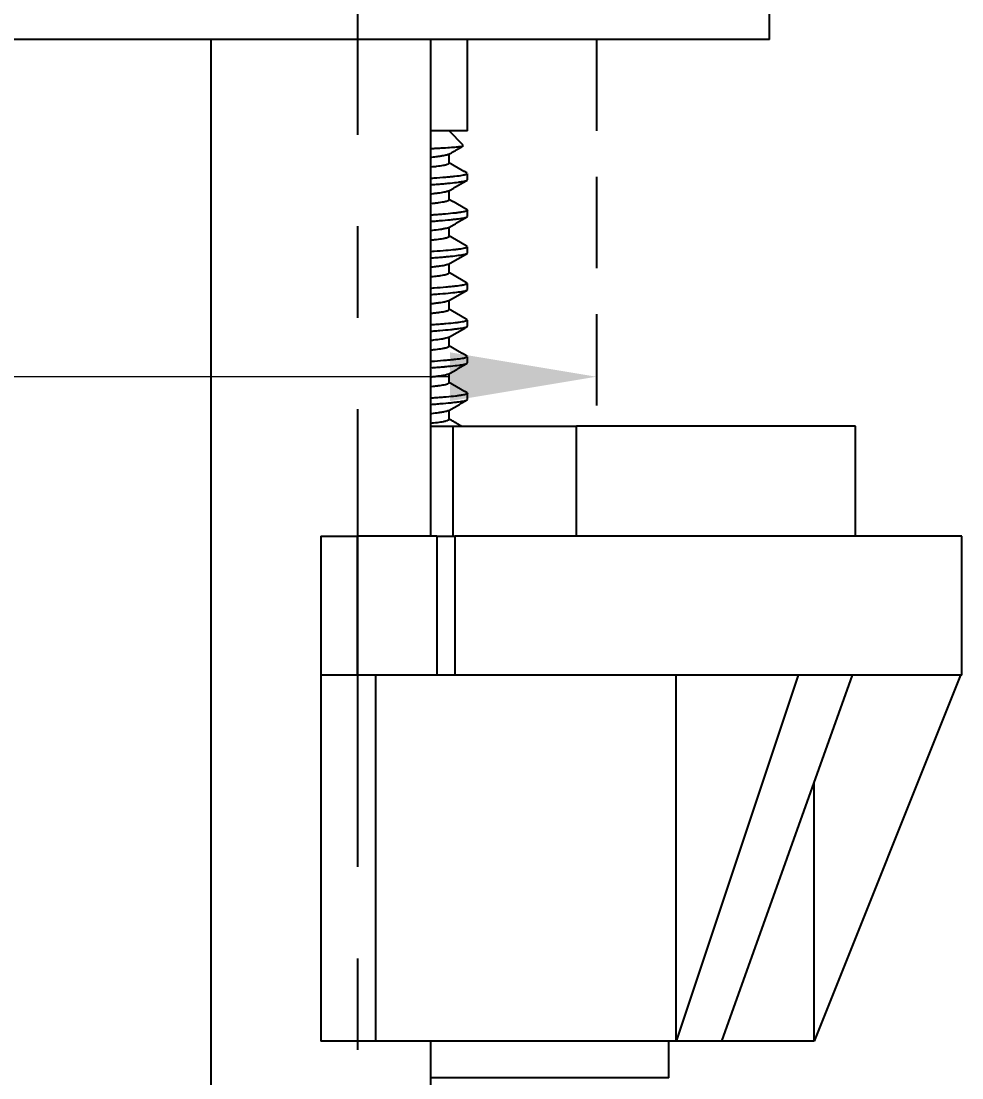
# Model space of a CAD drawing. Extents: x 77 to 788, y 36 to 557.
# Drawn here: x 559.23 to 584.92, y 217.95 to 246.82 of the extents above; entities that cross this region are included whole.
import ezdxf

# ---------------------------------------------------------------- set-up
doc = ezdxf.new("R2010")
doc.units = 0
doc.header["$LTSCALE"] = 10
doc.header["$MEASUREMENT"] = 0
doc.header["$PDMODE"] = 3
doc.header["$PDSIZE"] = -10
doc.linetypes.add('CENTER', pattern=[2, 1.25, -0.25, 0.25, -0.25])
doc.linetypes.add('HIDDEN', pattern=[0.375, 0.25, -0.125])
doc.layers.get('0').update_dxf_attribs({"linetype": 'CONTINUOUS'})
doc.layers.get('DEFPOINTS').update_dxf_attribs({"linetype": 'CONTINUOUS'})
doc.layers.add('1', color=7, linetype='CONTINUOUS')
doc.styles.add('Daelim Dimension', font='NanumGothic.ttf')
doc.dimstyles.new('DEFAULT', dxfattribs={"dimscale": 2, "dimtxt": 2, "dimasz": 2, "dimexe": 0, "dimexo": 2, "dimgap": 1, "dimtad": 1, "dimdec": 0, "dimzin": 9, "dimdsep": 46, "dimtxsty": 'Daelim Dimension', "dimcen": 0.5, "dimclrd": 5, "dimclre": 5, "dimclrt": 256, "dimadec": 1, "dimazin": 0, "dimtfac": 1, "dimtdec": 0, "dimtix": 1, "dimtmove": 0, "dimatfit": 3, "dimfxl": 0, "dimtolj": 1, "dimtzin": 1, "dimlwd": 9, "dimlwe": 9, "dimarcsym": 0})

# ---------------------------------------------------------------- blocks, each defined once
blk = doc.blocks.new('*D40')
at = {"color": 5, "lineweight": 9, "ltscale": 0.5}
for p, q in [((539.936, 237.106), (427.237, 237.106)), ((539.936, 236.982), (539.936, 237.106)), ((570.936, 237.106), (543.936, 237.106)), ((574.936, 237.037), (574.936, 237.106))]:
    blk.add_line(p, q, dxfattribs=at)
at = {"color": 5, "ltscale": 0.5}
for points in [[(543.936, 237.773), (543.936, 236.44), (539.936, 237.106)], [(570.936, 237.773), (570.936, 236.44), (574.936, 237.106)]]:
    blk.add_solid(points, dxfattribs=at)
at = {"layer": 'DEFPOINTS', "color": 0, "ltscale": 0.5}
for p in [(574.936, 241.037), (539.936, 240.982), (574.936, 237.106)]:
    blk.add_point(p, dxfattribs=at)
at = {"color": 7, "lineweight": -3, "ltscale": 0.5, "insert": (471.426, 245.744), "char_height": 10, "attachment_point": 5, "style": 'Daelim Dimension'}
blk.add_mtext('\\A1;설치구멍 %%C35', dxfattribs=at)

msp = doc.modelspace()

# ---------------------------------------------------------------- linework, layer by layer
at = {"color": 1, "linetype": 'CENTER'}
msp.add_line((568.415, 256.216), (568.415, 183.319), dxfattribs=at)
at = {"color": 7, "linetype": 'HIDDEN', "lineweight": -3}
msp.add_line((574.936, 246.319), (574.936, 235.755), dxfattribs=at)
at = {"layer": '1', "color": 7, "linetype": 'Continuous', "lineweight": -3}
for p, q in [((579.665, 246.319), (579.665, 247.319)), ((579.665, 246.319), (535.165, 246.319)), ((564.415, 214.375), (564.415, 246.318)), ((570.415, 232.755), (570.415, 246.318)), ((571.415, 243.819), (571.415, 246.319)), ((571.415, 243.819), (570.415, 243.819)), ((571.302, 243.432), (570.915, 243.819)), ((571.312, 243.42), (571.31, 243.424)), ((570.915, 242.942), (570.915, 243.187)), ((571.415, 242.484), (571.415, 242.652)), ((570.915, 241.941), (570.915, 242.187)), ((571.415, 241.485), (571.415, 241.653)), ((570.915, 240.942), (570.915, 241.187)), ((571.415, 240.485), (571.415, 240.652)), ((570.915, 239.941), (570.915, 240.187)), ((571.415, 239.485), (571.415, 239.653)), ((570.915, 238.941), (570.915, 239.187)), ((571.415, 238.485), (571.415, 238.653)), ((570.915, 237.942), (570.915, 238.187)), ((571.415, 237.484), (571.415, 237.652)), ((570.915, 236.941), (570.915, 237.187)), ((571.415, 236.485), (571.415, 236.653)), ((570.915, 235.942), (570.915, 236.187)), ((570.415, 235.755), (571.015, 235.755)), ((571.015, 235.755), (574.393, 235.755)), ((571.015, 235.755), (571.015, 232.755)), ((582.015, 235.755), (574.393, 235.755)), ((574.393, 232.755), (574.393, 235.755)), ((582.015, 232.755), (582.015, 235.755)), ((567.415, 232.755), (568.415, 232.755)), ((567.415, 232.755), (567.415, 228.955)), ((570.578, 232.755), (568.415, 232.755)), ((568.415, 228.955), (568.415, 232.755)), ((570.578, 232.755), (571.074, 232.755)), ((570.578, 232.755), (570.578, 228.955)), ((584.915, 232.755), (571.074, 232.755)), ((571.074, 232.755), (571.074, 228.955)), ((584.915, 228.955), (584.915, 232.755)), ((567.415, 228.955), (567.415, 218.955)), ((568.415, 228.955), (567.415, 228.955)), ((570.578, 228.955), (568.415, 228.955)), ((568.904, 228.955), (568.904, 218.955)), ((571.074, 228.955), (570.578, 228.955)), ((580.446, 228.955), (571.074, 228.955)), ((577.113, 218.955), (577.113, 228.955)), ((580.446, 228.953), (577.113, 218.955)), ((578.363, 218.955), (581.929, 228.955)), ((581.929, 228.955), (580.466, 228.955)), ((584.876, 228.953), (580.882, 218.955)), ((584.874, 228.955), (581.929, 228.955)), ((584.876, 228.955), (584.874, 228.95)), ((584.915, 228.955), (584.876, 228.955)), ((580.882, 218.955), (580.882, 226.019)), ((568.904, 218.955), (567.415, 218.955)), ((577.113, 218.955), (568.904, 218.955)), ((570.415, 214.375), (570.415, 218.955)), ((576.915, 217.955), (576.915, 218.955)), ((578.363, 218.955), (577.113, 218.955)), ((580.882, 218.955), (578.363, 218.955)), ((576.915, 217.955), (570.415, 217.955)), ((570.915, 217.955), (570.915, 217.955))]:
    msp.add_line(p, q, dxfattribs=at)
msp.add_ellipse((557.705, 161.069), major_axis=(24.353, 67.843), ratio=0.178771, start_param=0.117636, end_param=0.118985, dxfattribs=at)
for points, knots in [([(570.441, 243.341), (570.481, 243.343), (570.52, 243.345), (570.582, 243.348), (570.605, 243.349), (570.651, 243.352), (570.673, 243.353), (570.739, 243.357), (570.781, 243.359), (570.898, 243.367), (570.968, 243.372), (571.059, 243.379), (571.087, 243.382), (571.126, 243.385), (571.138, 243.387), (571.162, 243.389), (571.173, 243.39), (571.225, 243.396), (571.257, 243.401), (571.29, 243.408), (571.299, 243.411), (571.305, 243.413)], [0, 0, 0, 0, 0.080736, 0.080736, 0.131323, 0.131323, 0.18191, 0.18191, 0.283084, 0.283084, 0.485431, 0.485431, 0.586604, 0.586604, 0.637191, 0.637191, 0.687778, 0.687778, 0.890125, 0.890125, 1, 1, 1, 1]), ([(570.897, 243.177), (570.89, 243.173), (570.882, 243.17), (570.847, 243.158), (570.811, 243.15), (570.753, 243.139), (570.74, 243.137), (570.714, 243.133), (570.7, 243.131), (570.657, 243.124), (570.626, 243.12), (570.545, 243.109), (570.492, 243.103), (570.435, 243.096)], [0, 0, 0, 0, 0.126287, 0.126287, 0.448453, 0.448453, 0.528994, 0.528994, 0.609535, 0.609535, 0.770618, 0.770618, 1, 1, 1, 1]), ([(570.432, 242.84), (570.484, 242.846), (570.532, 242.851), (570.644, 242.865), (570.703, 242.873), (570.764, 242.884), (570.776, 242.887), (570.797, 242.891), (570.807, 242.893), (570.836, 242.9), (570.852, 242.905), (570.892, 242.918), (570.909, 242.927), (570.915, 242.938), (570.915, 242.94), (570.915, 242.941)], [0, 0, 0, 0, 0.166667, 0.166667, 0.427085, 0.427085, 0.492189, 0.492189, 0.557293, 0.557293, 0.687502, 0.687502, 0.947919, 0.947919, 1, 1, 1, 1]), ([(571.415, 242.653), (571.415, 242.645), (571.403, 242.636), (571.371, 242.625), (571.364, 242.623), (571.348, 242.618), (571.339, 242.616), (571.311, 242.609), (571.288, 242.605), (571.213, 242.592), (571.15, 242.583), (571.057, 242.573), (571.038, 242.571), (571.007, 242.567), (570.997, 242.566), (570.976, 242.564), (570.923, 242.559), (570.866, 242.554), (570.722, 242.542), (570.616, 242.534), (570.473, 242.523), (570.446, 242.521), (570.418, 242.519)], [0, 0, 0, 0, 0.188651, 0.188651, 0.23658, 0.23658, 0.28451, 0.28451, 0.380369, 0.380369, 0.572086, 0.572086, 0.620016, 0.620016, 0.64398, 0.64398, 0.667945, 0.763804, 0.763804, 0.955522, 0.955522, 1, 1, 1, 1]), ([(570.439, 242.352), (570.455, 242.354), (570.47, 242.355), (570.543, 242.36), (570.599, 242.364), (570.68, 242.371), (570.706, 242.373), (570.758, 242.378), (570.783, 242.38), (570.856, 242.387), (570.902, 242.391), (571.032, 242.404), (571.107, 242.413), (571.186, 242.424), (571.202, 242.426), (571.231, 242.43), (571.244, 242.432), (571.283, 242.438), (571.306, 242.443), (571.365, 242.455), (571.391, 242.463), (571.411, 242.475), (571.415, 242.479), (571.415, 242.484), (571.415, 242.484), (571.415, 242.484)], [0, 0, 0, 0, 0.025621, 0.025621, 0.12267, 0.12267, 0.171195, 0.171195, 0.219719, 0.219719, 0.316769, 0.316769, 0.510867, 0.510867, 0.559392, 0.559392, 0.607916, 0.607916, 0.704966, 0.704966, 0.899064, 0.899064, 0.996113, 0.996113, 1, 1, 1, 1]), ([(570.902, 242.179), (570.899, 242.178), (570.896, 242.176), (570.888, 242.172), (570.883, 242.17), (570.871, 242.166), (570.864, 242.164), (570.842, 242.158), (570.824, 242.154), (570.764, 242.141), (570.713, 242.132), (570.637, 242.121), (570.621, 242.119), (570.588, 242.115), (570.57, 242.112), (570.517, 242.106), (570.479, 242.101), (570.437, 242.096), (570.436, 242.096), (570.435, 242.096)], [0, 0, 0, 0, 0.057497, 0.057497, 0.135622, 0.135622, 0.213748, 0.213748, 0.369998, 0.369998, 0.682499, 0.682499, 0.760624, 0.760624, 0.838749, 0.838749, 0.995, 0.995, 1, 1, 1, 1]), ([(570.44, 241.841), (570.478, 241.845), (570.533, 241.851), (570.583, 241.857), (570.617, 241.862), (570.633, 241.864), (570.71, 241.875), (570.761, 241.883), (570.822, 241.897), (570.848, 241.903), (570.869, 241.91), (570.881, 241.915), (570.886, 241.917), (570.907, 241.927), (570.915, 241.934), (570.915, 241.942)], [0, 0, 0, 0, 0.125, 0.190651, 0.190651, 0.256302, 0.256302, 0.518906, 0.518906, 0.650208, 0.715859, 0.715859, 0.78151, 0.78151, 1, 1, 1, 1]), ([(571.401, 241.669), (571.402, 241.668), (571.403, 241.667), (571.408, 241.665), (571.41, 241.662), (571.414, 241.658), (571.415, 241.656), (571.416, 241.645), (571.403, 241.636), (571.353, 241.618), (571.316, 241.61), (571.252, 241.598), (571.239, 241.596), (571.21, 241.592), (571.195, 241.59), (571.148, 241.583), (571.114, 241.579), (571.003, 241.567), (570.918, 241.559), (570.797, 241.548), (570.772, 241.546), (570.721, 241.542), (570.695, 241.54), (570.615, 241.534), (570.56, 241.53), (570.482, 241.524), (570.461, 241.522), (570.441, 241.521)], [0, 0, 0, 0, 0.014585, 0.014585, 0.057988, 0.057988, 0.10139, 0.10139, 0.275001, 0.275001, 0.448612, 0.448612, 0.492015, 0.492015, 0.535417, 0.535417, 0.622223, 0.622223, 0.795834, 0.795834, 0.839236, 0.839236, 0.882639, 0.882639, 0.969445, 0.969445, 1, 1, 1, 1]), ([(570.416, 241.351), (570.441, 241.353), (570.465, 241.354), (570.548, 241.36), (570.604, 241.365), (570.764, 241.378), (570.861, 241.387), (570.99, 241.4), (571.031, 241.405), (571.087, 241.411), (571.106, 241.413), (571.141, 241.418), (571.157, 241.42), (571.237, 241.43), (571.288, 241.439), (571.346, 241.451), (571.362, 241.455), (571.382, 241.461), (571.388, 241.463), (571.398, 241.467), (571.402, 241.469), (571.411, 241.475), (571.415, 241.479), (571.415, 241.483)], [0, 0, 0, 0, 0.039352, 0.039352, 0.135802, 0.135802, 0.328703, 0.328703, 0.425153, 0.425153, 0.473378, 0.473378, 0.521603, 0.521603, 0.714504, 0.714504, 0.810954, 0.810954, 0.85918, 0.85918, 0.907405, 0.907405, 1, 1, 1, 1]), ([(570.899, 241.177), (570.886, 241.171), (570.866, 241.164), (570.821, 241.153), (570.802, 241.149), (570.768, 241.142), (570.756, 241.14), (570.731, 241.136), (570.718, 241.134), (570.65, 241.123), (570.585, 241.114), (570.482, 241.102), (570.452, 241.098), (570.421, 241.095)], [0, 0, 0, 0, 0.254998, 0.254998, 0.411248, 0.411248, 0.489373, 0.489373, 0.567498, 0.567498, 0.879999, 0.879999, 1, 1, 1, 1]), ([(570.41, 240.838), (570.429, 240.84), (570.447, 240.842), (570.484, 240.846), (570.503, 240.848), (570.595, 240.858), (570.658, 240.867), (570.739, 240.88), (570.763, 240.884), (570.796, 240.891), (570.806, 240.893), (570.826, 240.898), (570.834, 240.9), (570.875, 240.911), (570.897, 240.92), (570.913, 240.933), (570.915, 240.938), (570.915, 240.942)], [0, 0, 0, 0, 0.056403, 0.056403, 0.11992, 0.11992, 0.373986, 0.373986, 0.501019, 0.501019, 0.564536, 0.564536, 0.628052, 0.628052, 0.882119, 0.882119, 1, 1, 1, 1]), ([(571.415, 240.653), (571.415, 240.649), (571.412, 240.645), (571.404, 240.639), (571.4, 240.637), (571.391, 240.632), (571.385, 240.63), (571.354, 240.619), (571.316, 240.61), (571.241, 240.597), (571.213, 240.592), (571.167, 240.586), (571.142, 240.583), (571.116, 240.579), (571.098, 240.577), (571.089, 240.576), (571.005, 240.567), (570.92, 240.559), (570.728, 240.542), (570.623, 240.534), (570.477, 240.523), (570.448, 240.521), (570.418, 240.519)], [0, 0, 0, 0, 0.084105, 0.084105, 0.13233, 0.13233, 0.180556, 0.180556, 0.373457, 0.373457, 0.469908, 0.469908, 0.518133, 0.542245, 0.542245, 0.566358, 0.566358, 0.759259, 0.759259, 0.952161, 0.952161, 1, 1, 1, 1]), ([(570.429, 240.352), (570.451, 240.353), (570.472, 240.355), (570.551, 240.361), (570.606, 240.365), (570.713, 240.374), (570.764, 240.378), (570.837, 240.385), (570.86, 240.387), (570.906, 240.392), (570.929, 240.394), (571.037, 240.405), (571.111, 240.414), (571.206, 240.426), (571.234, 240.431), (571.273, 240.437), (571.285, 240.439), (571.308, 240.443), (571.318, 240.445), (571.367, 240.455), (571.392, 240.463), (571.412, 240.476), (571.415, 240.48), (571.415, 240.484), (571.415, 240.484), (571.415, 240.484)], [0, 0, 0, 0, 0.034722, 0.034722, 0.131173, 0.131173, 0.227623, 0.227623, 0.275849, 0.275849, 0.324074, 0.324074, 0.516975, 0.516975, 0.613426, 0.613426, 0.661651, 0.661651, 0.709877, 0.709877, 0.902778, 0.902778, 0.999229, 0.999229, 1, 1, 1, 1]), ([(570.9, 240.178), (570.9, 240.178), (570.899, 240.178), (570.894, 240.175), (570.89, 240.173), (570.879, 240.169), (570.873, 240.167), (570.839, 240.156), (570.801, 240.148), (570.728, 240.135), (570.702, 240.131), (570.657, 240.124), (570.642, 240.122), (570.61, 240.118), (570.593, 240.115), (570.533, 240.108), (570.486, 240.102), (570.436, 240.096)], [0, 0, 0, 0, 0.013886, 0.013886, 0.092801, 0.092801, 0.171715, 0.171715, 0.487372, 0.487372, 0.6452, 0.6452, 0.724115, 0.724115, 0.803029, 0.803029, 1, 1, 1, 1]), ([(570.442, 239.842), (570.499, 239.847), (570.551, 239.853), (570.615, 239.861), (570.631, 239.864), (570.662, 239.868), (570.677, 239.87), (570.72, 239.877), (570.745, 239.881), (570.814, 239.894), (570.85, 239.903), (570.887, 239.917), (570.896, 239.921), (570.91, 239.93), (570.914, 239.935), (570.915, 239.94), (570.915, 239.941), (570.915, 239.942)], [0, 0, 0, 0, 0.186975, 0.186975, 0.252627, 0.252627, 0.318278, 0.318278, 0.449581, 0.449581, 0.712187, 0.712187, 0.843491, 0.843491, 0.974794, 0.974794, 1, 1, 1, 1]), ([(571.415, 239.653), (571.415, 239.645), (571.404, 239.637), (571.368, 239.624), (571.352, 239.619), (571.329, 239.613), (571.324, 239.612), (571.314, 239.61), (571.308, 239.609), (571.292, 239.606), (571.28, 239.603), (571.217, 239.592), (571.156, 239.584), (571.045, 239.571), (571.006, 239.567), (570.942, 239.561), (570.92, 239.559), (570.874, 239.555), (570.85, 239.553), (570.73, 239.543), (570.624, 239.534), (570.484, 239.524), (570.458, 239.522), (570.431, 239.52)], [0, 0, 0, 0, 0.185183, 0.185183, 0.281634, 0.281634, 0.305746, 0.305746, 0.329859, 0.329859, 0.378084, 0.378084, 0.570986, 0.570986, 0.667437, 0.667437, 0.715663, 0.715663, 0.763888, 0.763888, 0.95679, 0.95679, 1, 1, 1, 1]), ([(570.429, 239.352), (570.451, 239.353), (570.473, 239.355), (570.524, 239.359), (570.553, 239.361), (570.609, 239.365), (570.636, 239.367), (570.771, 239.378), (570.963, 239.396), (571.113, 239.414), (571.24, 239.431), (571.291, 239.439), (571.367, 239.455), (571.393, 239.463), (571.409, 239.474), (571.411, 239.476), (571.414, 239.48), (571.415, 239.482), (571.415, 239.483)], [0, 0, 0, 0, 0.036491, 0.036491, 0.085016, 0.085016, 0.133541, 0.133541, 0.327641, 0.521741, 0.521741, 0.715841, 0.715841, 0.909941, 0.909941, 0.958466, 0.958466, 1, 1, 1, 1]), ([(570.9, 239.178), (570.897, 239.176), (570.893, 239.174), (570.878, 239.168), (570.865, 239.164), (570.841, 239.158), (570.833, 239.156), (570.814, 239.151), (570.804, 239.149), (570.752, 239.139), (570.699, 239.13), (570.605, 239.117), (570.555, 239.11), (570.499, 239.103), (570.46, 239.099), (570.441, 239.097), (570.421, 239.095)], [0, 0, 0, 0, 0.074258, 0.074258, 0.228961, 0.228961, 0.306312, 0.306312, 0.383664, 0.383664, 0.69307, 0.69307, 0.847772, 0.925124, 0.925124, 1, 1, 1, 1]), ([(570.427, 238.84), (570.439, 238.841), (570.45, 238.842), (570.481, 238.846), (570.501, 238.848), (570.538, 238.852), (570.556, 238.854), (570.608, 238.86), (570.64, 238.865), (570.728, 238.877), (570.776, 238.886), (570.824, 238.897), (570.833, 238.9), (570.85, 238.904), (570.858, 238.907), (570.878, 238.913), (570.889, 238.918), (570.909, 238.929), (570.915, 238.935), (570.915, 238.942)], [0, 0, 0, 0, 0.03719, 0.03719, 0.101756, 0.101756, 0.166322, 0.166322, 0.295454, 0.295454, 0.553717, 0.553717, 0.618283, 0.618283, 0.682849, 0.682849, 0.811981, 0.811981, 1, 1, 1, 1]), ([(570.419, 238.351), (570.447, 238.353), (570.474, 238.355), (570.558, 238.361), (570.613, 238.365), (570.772, 238.379), (570.868, 238.388), (570.976, 238.399), (570.997, 238.401), (571.038, 238.405), (571.057, 238.408), (571.113, 238.414), (571.147, 238.418), (571.241, 238.431), (571.291, 238.439), (571.339, 238.45), (571.348, 238.452), (571.364, 238.456), (571.371, 238.458), (571.39, 238.464), (571.409, 238.472), (571.415, 238.48), (571.415, 238.484)], [0, 0, 0, 0, 0.043712, 0.043712, 0.139571, 0.139571, 0.331289, 0.331289, 0.379219, 0.379219, 0.427149, 0.427149, 0.523008, 0.523008, 0.714726, 0.714726, 0.762656, 0.762656, 0.810585, 0.810585, 0.906445, 1, 1, 1, 1]), ([(571.415, 238.653), (571.415, 238.651), (571.414, 238.649), (571.412, 238.646), (571.41, 238.644), (571.409, 238.643), (571.402, 238.637), (571.393, 238.633), (571.356, 238.619), (571.319, 238.61), (571.245, 238.597), (571.217, 238.593), (571.17, 238.586), (571.154, 238.584), (571.12, 238.58), (571.102, 238.578), (571.01, 238.567), (570.925, 238.559), (570.782, 238.547), (570.732, 238.543), (570.652, 238.537), (570.625, 238.535), (570.569, 238.53), (570.541, 238.528), (570.485, 238.524), (570.458, 238.522), (570.431, 238.52)], [0, 0, 0, 0, 0.032995, 0.057257, 0.057257, 0.081519, 0.081519, 0.178569, 0.178569, 0.372669, 0.372669, 0.469719, 0.469719, 0.518244, 0.518244, 0.566769, 0.566769, 0.760869, 0.760869, 0.857919, 0.857919, 0.906444, 0.906444, 0.954969, 0.954969, 1, 1, 1, 1]), ([(570.9, 238.178), (570.886, 238.171), (570.863, 238.163), (570.812, 238.151), (570.792, 238.147), (570.757, 238.14), (570.745, 238.138), (570.719, 238.134), (570.705, 238.132), (570.634, 238.121), (570.552, 238.11), (570.456, 238.099), (570.438, 238.096)], [0, 0, 0, 0, 0.295457, 0.295457, 0.453285, 0.453285, 0.532199, 0.532199, 0.611113, 0.611113, 0.926769, 1, 1, 1, 1]), ([(570.437, 237.841), (570.475, 237.845), (570.512, 237.849), (570.617, 237.861), (570.678, 237.87), (570.743, 237.881), (570.756, 237.883), (570.779, 237.887), (570.79, 237.89), (570.82, 237.896), (570.838, 237.901), (570.883, 237.914), (570.903, 237.923), (570.913, 237.935), (570.914, 237.937), (570.915, 237.94), (570.915, 237.94), (570.915, 237.941)], [0, 0, 0, 0, 0.12605, 0.12605, 0.388655, 0.388655, 0.454306, 0.454306, 0.519957, 0.519957, 0.65126, 0.65126, 0.913865, 0.913865, 0.979516, 0.979516, 1, 1, 1, 1]), ([(571.415, 237.653), (571.415, 237.645), (571.403, 237.637), (571.375, 237.626), (571.368, 237.624), (571.353, 237.619), (571.345, 237.617), (571.317, 237.61), (571.295, 237.606), (571.221, 237.593), (571.16, 237.584), (571.068, 237.574), (571.049, 237.572), (571.009, 237.568), (570.989, 237.566), (570.925, 237.559), (570.88, 237.555), (570.737, 237.543), (570.632, 237.535), (570.488, 237.524), (570.459, 237.522), (570.426, 237.52), (570.424, 237.519), (570.421, 237.519)], [0, 0, 0, 0, 0.175928, 0.175928, 0.224153, 0.224153, 0.272378, 0.272378, 0.368829, 0.368829, 0.561729, 0.561729, 0.609955, 0.609955, 0.65818, 0.65818, 0.75463, 0.75463, 0.947531, 0.947531, 0.995756, 0.995756, 1, 1, 1, 1]), ([(570.442, 237.353), (570.462, 237.354), (570.482, 237.356), (570.56, 237.361), (570.615, 237.366), (570.695, 237.372), (570.721, 237.374), (570.76, 237.378), (570.772, 237.379), (570.797, 237.381), (570.858, 237.387), (570.915, 237.392), (571.043, 237.406), (571.117, 237.414), (571.195, 237.425), (571.21, 237.427), (571.239, 237.431), (571.252, 237.433), (571.29, 237.44), (571.312, 237.444), (571.369, 237.456), (571.394, 237.464), (571.412, 237.476), (571.415, 237.48), (571.415, 237.483)], [0, 0, 0, 0, 0.033594, 0.033594, 0.13125, 0.13125, 0.180078, 0.180078, 0.204492, 0.204492, 0.228906, 0.326562, 0.326562, 0.521875, 0.521875, 0.570703, 0.570703, 0.619531, 0.619531, 0.717187, 0.717187, 0.9125, 0.9125, 1, 1, 1, 1]), ([(570.902, 237.179), (570.893, 237.174), (570.878, 237.168), (570.852, 237.161), (570.844, 237.158), (570.827, 237.154), (570.817, 237.152), (570.788, 237.146), (570.765, 237.142), (570.69, 237.129), (570.63, 237.12), (570.542, 237.109), (570.523, 237.106), (570.485, 237.102), (570.466, 237.1), (570.441, 237.097), (570.435, 237.096), (570.43, 237.096)], [0, 0, 0, 0, 0.205444, 0.205444, 0.282796, 0.282796, 0.360147, 0.360147, 0.51485, 0.51485, 0.824257, 0.824257, 0.901608, 0.901608, 0.97896, 0.97896, 1, 1, 1, 1]), ([(570.437, 236.841), (570.465, 236.844), (570.511, 236.849), (570.554, 236.854), (570.588, 236.858), (570.605, 236.86), (570.686, 236.871), (570.74, 236.88), (570.805, 236.893), (570.834, 236.899), (570.857, 236.906), (570.871, 236.911), (570.877, 236.913), (570.904, 236.924), (570.915, 236.933), (570.915, 236.942)], [0, 0, 0, 0, 0.090624, 0.155728, 0.155728, 0.220832, 0.220832, 0.481247, 0.481247, 0.611455, 0.676558, 0.676558, 0.741662, 0.741662, 1, 1, 1, 1]), ([(570.419, 236.351), (570.449, 236.353), (570.478, 236.355), (570.564, 236.362), (570.62, 236.366), (570.779, 236.379), (570.874, 236.388), (571.002, 236.401), (571.042, 236.406), (571.098, 236.412), (571.116, 236.415), (571.15, 236.419), (571.167, 236.421), (571.244, 236.432), (571.294, 236.44), (571.351, 236.452), (571.366, 236.456), (571.385, 236.462), (571.391, 236.464), (571.4, 236.468), (571.404, 236.47), (571.412, 236.476), (571.415, 236.48), (571.415, 236.484)], [0, 0, 0, 0, 0.047068, 0.047068, 0.143518, 0.143518, 0.336419, 0.336419, 0.43287, 0.43287, 0.481095, 0.481095, 0.52932, 0.52932, 0.722221, 0.722221, 0.818672, 0.818672, 0.866897, 0.866897, 0.915122, 0.915122, 1, 1, 1, 1]), ([(571.406, 236.666), (571.411, 236.662), (571.414, 236.659), (571.416, 236.653), (571.415, 236.651), (571.413, 236.647), (571.411, 236.644), (571.403, 236.638), (571.394, 236.633), (571.358, 236.62), (571.322, 236.611), (571.26, 236.6), (571.247, 236.598), (571.219, 236.593), (571.204, 236.591), (571.158, 236.585), (571.125, 236.58), (571.015, 236.568), (570.931, 236.56), (570.812, 236.55), (570.787, 236.547), (570.737, 236.543), (570.659, 236.537), (570.576, 236.531), (570.491, 236.524), (570.462, 236.522), (570.432, 236.52)], [0, 0, 0, 0, 0.073447, 0.073447, 0.117585, 0.117585, 0.161723, 0.161723, 0.25, 0.25, 0.426554, 0.426554, 0.470692, 0.470692, 0.514831, 0.514831, 0.603107, 0.603107, 0.779661, 0.779661, 0.823799, 0.823799, 0.867938, 0.956215, 0.956215, 1, 1, 1, 1]), ([(570.898, 236.177), (570.893, 236.175), (570.888, 236.172), (570.86, 236.162), (570.828, 236.154), (570.773, 236.143), (570.761, 236.141), (570.736, 236.137), (570.723, 236.134), (570.682, 236.128), (570.653, 236.124), (570.565, 236.111), (570.502, 236.104), (570.431, 236.096)], [0, 0, 0, 0, 0.084185, 0.084185, 0.403063, 0.403063, 0.482782, 0.482782, 0.562501, 0.562501, 0.72194, 0.72194, 1, 1, 1, 1]), ([(570.415, 235.839), (570.42, 235.839), (570.425, 235.84), (570.45, 235.842), (570.47, 235.844), (570.565, 235.855), (570.632, 235.863), (570.717, 235.876), (570.743, 235.88), (570.778, 235.887), (570.789, 235.889), (570.809, 235.894), (570.819, 235.896), (570.864, 235.907), (570.888, 235.916), (570.909, 235.93), (570.913, 235.934), (570.915, 235.94), (570.915, 235.941), (570.915, 235.942)], [0, 0, 0, 0, 0.015752, 0.015752, 0.079268, 0.079268, 0.333333, 0.333333, 0.460365, 0.460365, 0.523881, 0.523881, 0.587397, 0.587397, 0.841462, 0.841462, 0.968494, 0.968494, 1, 1, 1, 1])]:
    msp.add_open_spline(points, degree=3, knots=knots, dxfattribs=at)
for points in [[(570.892, 243.174), (571.088, 243.287), (571.284, 243.401)], [(571.412, 242.662), (571.163, 242.806), (570.915, 242.95)], [(570.898, 242.177), (571.155, 242.326), (571.413, 242.476)], [(571.408, 241.664), (571.161, 241.807), (570.915, 241.95)], [(570.893, 241.174), (571.15, 241.324), (571.408, 241.473)], [(571.413, 240.662), (571.164, 240.806), (570.915, 240.95)], [(570.897, 240.176), (571.154, 240.326), (571.412, 240.475)], [(571.407, 239.665), (571.161, 239.808), (570.915, 239.95)], [(570.896, 239.176), (571.153, 239.325), (571.41, 239.474)], [(571.413, 238.662), (571.164, 238.806), (570.915, 238.95)], [(570.895, 238.175), (571.152, 238.325), (571.41, 238.474)], [(571.407, 237.665), (571.161, 237.807), (570.915, 237.95)], [(570.897, 237.177), (571.155, 237.326), (571.412, 237.475)], [(571.412, 236.662), (571.164, 236.806), (570.915, 236.95)], [(570.893, 236.174), (571.15, 236.324), (571.408, 236.473)], [(571.252, 235.755), (571.084, 235.852), (570.915, 235.95)]]:
    msp.add_open_spline(points, degree=2, dxfattribs=at)

# ---------------------------------------------------------------- dimensions: what is measured, and where the dimension line sits
at = {"color": 7, "lineweight": -3, "ltscale": 0.5}
dim = msp.add_linear_dim(base=(574.936, 237.106), p1=(539.936, 240.982), p2=(574.936, 241.037), text='설치구멍 %%C<>', dimstyle='DEFAULT', override={"dimtxt": 5, "dimclrd": 5, "dimclre": 5, "dimclrt": 7}, dxfattribs=at)
dim.commit()
dim.dimension.update_dxf_attribs({"geometry": '*D40', "text_midpoint": (471.426, 237.106), "dimtype": 160})

doc.saveas('drawing.dxf')
